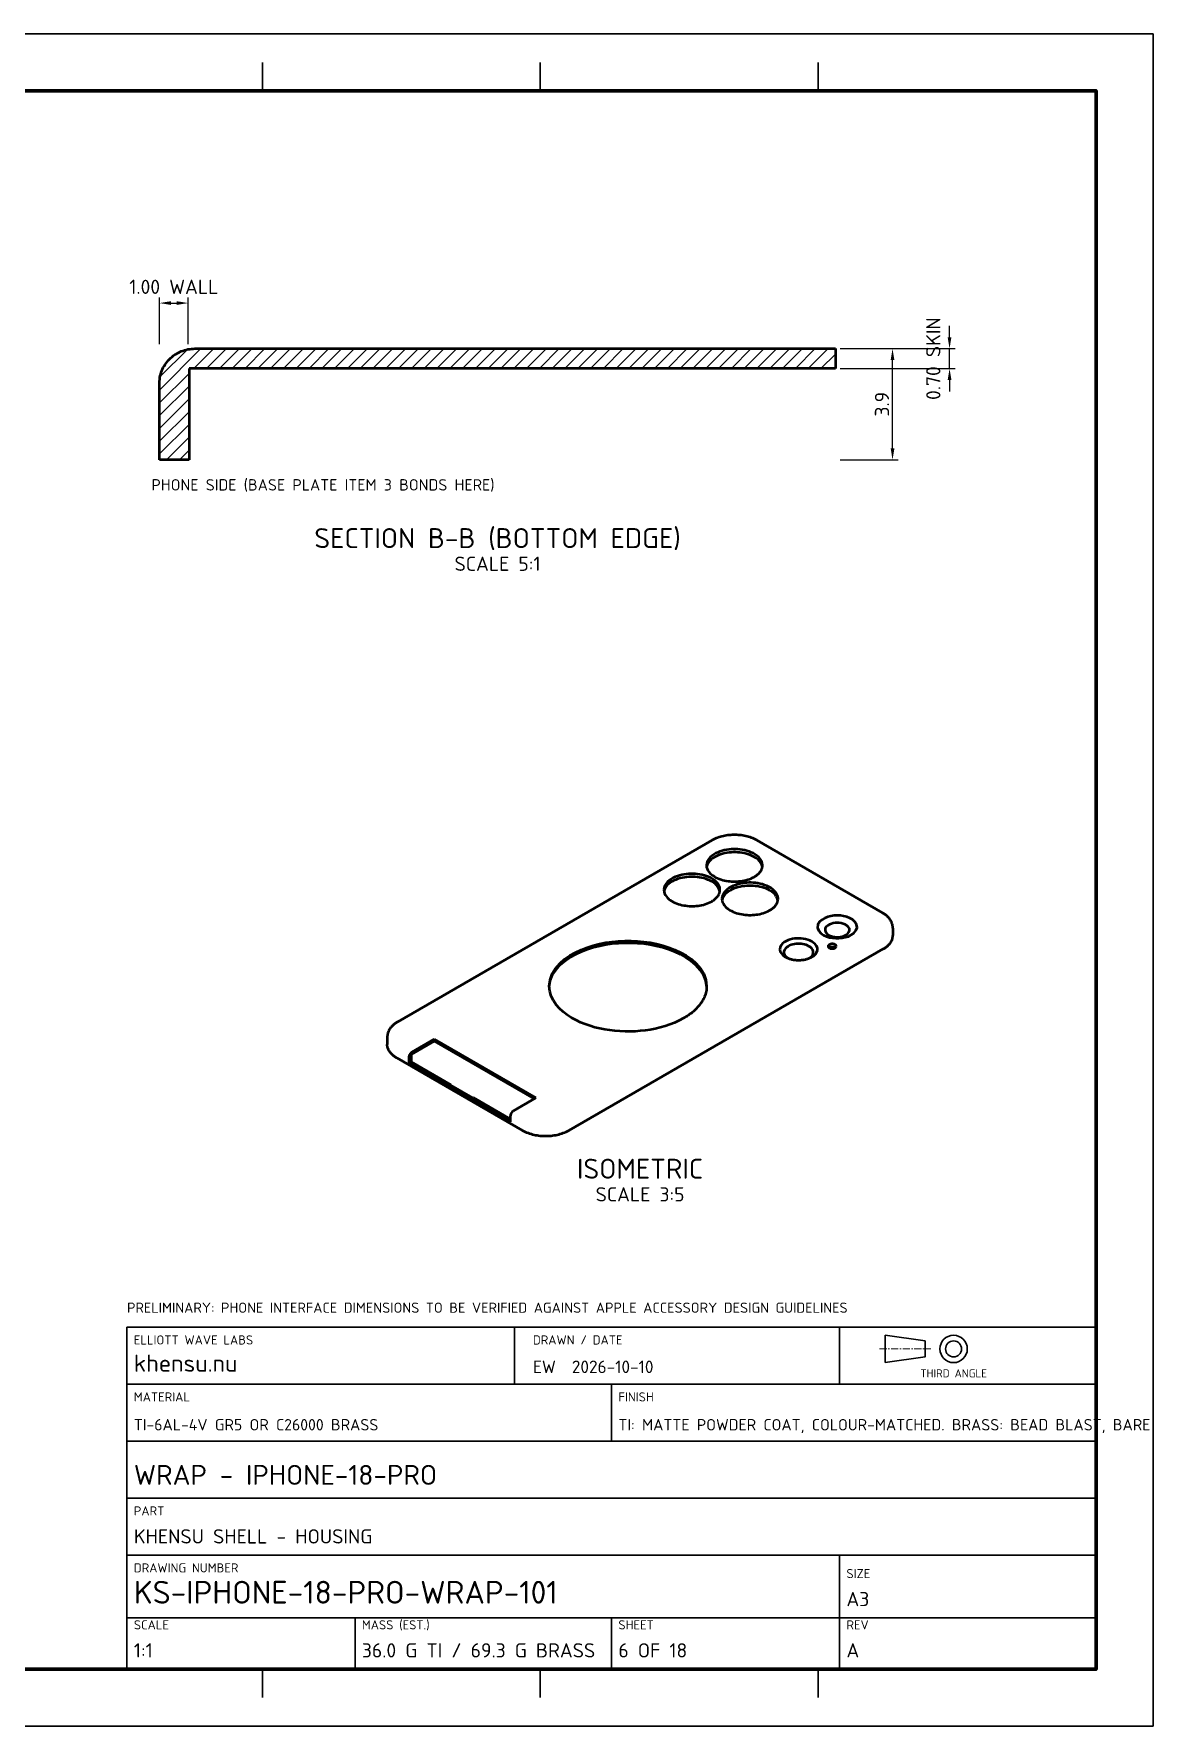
# Model space of a CAD drawing. Header units: millimetres. Extents: x 0 to 420, y 0 to 297.
# Drawn here: x 223.7 to 420, y 0 to 297 of the extents above; entities that cross this region are included whole.
import ezdxf
from ezdxf.enums import TextEntityAlignment as Align

# ---------------------------------------------------------------- set-up
doc = ezdxf.new("R2010")
doc.units = ezdxf.units.MM
doc.header["$LTSCALE"] = 0.4
doc.linetypes.add('CENTER', pattern=[5.08, 3.175, -0.635, 0.635, -0.635])
for name, color, linetype, lineweight in [('BORDER', 7, 'CONTINUOUS', 70), ('CENTER', 1, 'CENTER', 18), ('DIM', 4, 'CONTINUOUS', 18), ('HATCH', 8, 'CONTINUOUS', 13), ('OUTLINE', 7, 'CONTINUOUS', 50), ('SECTION', 7, 'CONTINUOUS', 50), ('TEXT', 7, 'CONTINUOUS', 25), ('TITLE', 7, 'CONTINUOUS', 35)]:
    doc.layers.add(name, color=color, linetype=linetype, lineweight=lineweight)
doc.styles.add('KHENSU', font='isocpeur.ttf')
doc.dimstyles.new('KHENSU', dxfattribs={"dimtxt": 2.5, "dimasz": 2, "dimexe": 1, "dimexo": 0.8, "dimgap": 0.6, "dimtad": 1, "dimdsep": 46, "dimtxsty": 'KHENSU', "dimcen": -1.5, "dimclrd": 4, "dimclre": 4, "dimclrt": 7, "dimazin": 3, "dimtfac": 1, "dimtmove": 2, "dimatfit": 3})

msp = doc.modelspace()

# ---------------------------------------------------------------- hatches: boundary and pattern name
at = {"layer": 'HATCH'}
h = msp.add_hatch(dxfattribs=at)
h.set_pattern_fill('ANSI31', color=8, scale=0.5)
h.paths.add_polyline_path([(364.286, 241.75), (364.286, 240.914), (364.286, 240.077), (364.286, 239.241), (364.286, 238.404), (363.603, 238.25), (362.767, 238.25), (361.93, 238.25), (361.094, 238.25), (360.257, 238.25), (359.421, 238.25), (358.584, 238.25), (357.748, 238.25), (356.911, 238.25), (356.075, 238.25), (355.238, 238.25), (354.402, 238.25), (353.566, 238.25), (352.729, 238.25), (351.893, 238.25), (351.056, 238.25), (350.22, 238.25), (349.383, 238.25), (348.547, 238.25), (347.71, 238.25), (346.874, 238.25), (346.037, 238.25), (345.201, 238.25), (344.364, 238.25), (343.528, 238.25), (342.691, 238.25), (341.855, 238.25), (341.018, 238.25), (340.182, 238.25), (339.346, 238.25), (338.509, 238.25), (337.673, 238.25), (336.836, 238.25), (336, 238.25), (335.163, 238.25), (334.327, 238.25), (333.49, 238.25), (332.654, 238.25), (331.817, 238.25), (330.981, 238.25), (330.144, 238.25), (329.308, 238.25), (328.471, 238.25), (327.635, 238.25), (326.799, 238.25), (325.962, 238.25), (325.126, 238.25), (324.289, 238.25), (323.453, 238.25), (322.616, 238.25), (321.78, 238.25), (320.943, 238.25), (320.107, 238.25), (319.27, 238.25), (318.434, 238.25), (317.597, 238.25), (316.761, 238.25), (315.924, 238.25), (315.088, 238.25), (314.251, 238.25), (313.415, 238.25), (312.579, 238.25), (311.742, 238.25), (310.906, 238.25), (310.069, 238.25), (309.233, 238.25), (308.396, 238.25), (307.56, 238.25), (306.723, 238.25), (305.887, 238.25), (305.05, 238.25), (304.214, 238.25), (303.377, 238.25), (302.541, 238.25), (301.704, 238.25), (300.868, 238.25), (300.031, 238.25), (299.195, 238.25), (298.359, 238.25), (297.522, 238.25), (296.686, 238.25), (295.849, 238.25), (295.013, 238.25), (294.176, 238.25), (293.34, 238.25), (292.503, 238.25), (291.667, 238.25), (290.83, 238.25), (289.994, 238.25), (289.157, 238.25), (288.321, 238.25), (287.484, 238.25), (286.648, 238.25), (285.812, 238.25), (284.975, 238.25), (284.139, 238.25), (283.302, 238.25), (282.466, 238.25), (281.629, 238.25), (280.793, 238.25), (279.956, 238.25), (279.12, 238.25), (278.283, 238.25), (277.447, 238.25), (276.61, 238.25), (275.774, 238.25), (274.937, 238.25), (274.101, 238.25), (273.264, 238.25), (272.428, 238.25), (271.592, 238.25), (270.755, 238.25), (269.919, 238.25), (269.082, 238.25), (268.246, 238.25), (267.409, 238.25), (266.573, 238.25), (265.736, 238.25), (264.9, 238.25), (264.063, 238.25), (263.227, 238.25), (262.39, 238.25), (261.554, 238.25), (260.717, 238.25), (259.881, 238.25), (259.045, 238.25), (258.208, 238.25), (257.372, 238.25), (256.535, 238.25), (255.699, 238.25), (254.862, 238.25), (254.026, 238.25), (253.189, 238.25), (252.353, 238.25), (251.516, 238.25), (250.887, 238.043), (250.887, 237.207), (250.887, 236.37), (250.887, 235.534), (250.887, 234.697), (250.887, 233.861), (250.887, 233.024), (250.887, 232.188), (250.887, 231.351), (250.887, 230.515), (250.887, 229.678), (250.887, 228.842), (250.887, 228.005), (250.887, 227.169), (250.887, 226.333), (250.887, 225.496), (250.887, 224.66), (250.887, 223.823), (250.887, 222.987), (250.787, 222.25), (249.95, 222.25), (249.114, 222.25), (248.277, 222.25), (247.441, 222.25), (246.605, 222.25), (245.768, 222.25), (245.714, 223.033), (245.714, 223.869), (245.714, 224.706), (245.714, 225.542), (245.714, 226.379), (245.714, 227.215), (245.714, 228.052), (245.714, 228.888), (245.714, 229.725), (245.714, 230.561), (245.714, 231.398), (245.714, 232.234), (245.714, 233.071), (245.714, 233.907), (245.714, 234.743), (245.714, 235.58), (245.753, 236.415), (245.907, 237.236), (246.177, 238.027), (246.557, 238.772), (247.036, 239.456), (247.607, 240.067), (248.255, 240.595), (248.969, 241.03), (249.734, 241.366), (250.537, 241.599), (251.363, 241.725), (252.199, 241.75), (253.035, 241.75), (253.872, 241.75), (254.708, 241.75), (255.545, 241.75), (256.381, 241.75), (257.217, 241.75), (258.054, 241.75), (258.89, 241.75), (259.727, 241.75), (260.563, 241.75), (261.4, 241.75), (262.236, 241.75), (263.073, 241.75), (263.909, 241.75), (264.746, 241.75), (265.582, 241.75), (266.419, 241.75), (267.255, 241.75), (268.092, 241.75), (268.928, 241.75), (269.764, 241.75), (270.601, 241.75), (271.437, 241.75), (272.274, 241.75), (273.11, 241.75), (273.947, 241.75), (274.783, 241.75), (275.62, 241.75), (276.456, 241.75), (277.293, 241.75), (278.129, 241.75), (278.966, 241.75), (279.802, 241.75), (280.639, 241.75), (281.475, 241.75), (282.312, 241.75), (283.148, 241.75), (283.984, 241.75), (284.821, 241.75), (285.657, 241.75), (286.494, 241.75), (287.33, 241.75), (288.167, 241.75), (289.003, 241.75), (289.84, 241.75), (290.676, 241.75), (291.513, 241.75), (292.349, 241.75), (293.186, 241.75), (294.022, 241.75), (294.859, 241.75), (295.695, 241.75), (296.531, 241.75), (297.368, 241.75), (298.204, 241.75), (299.041, 241.75), (299.877, 241.75), (300.714, 241.75), (301.55, 241.75), (302.387, 241.75), (303.223, 241.75), (304.06, 241.75), (304.896, 241.75), (305.733, 241.75), (306.569, 241.75), (307.406, 241.75), (308.242, 241.75), (309.079, 241.75), (309.915, 241.75), (310.751, 241.75), (311.588, 241.75), (312.424, 241.75), (313.261, 241.75), (314.097, 241.75), (314.934, 241.75), (315.77, 241.75), (316.607, 241.75), (317.443, 241.75), (318.28, 241.75), (319.116, 241.75), (319.953, 241.75), (320.789, 241.75), (321.626, 241.75), (322.462, 241.75), (323.299, 241.75), (324.135, 241.75), (324.971, 241.75), (325.808, 241.75), (326.644, 241.75), (327.481, 241.75), (328.317, 241.75), (329.154, 241.75), (329.99, 241.75), (330.827, 241.75), (331.663, 241.75), (332.5, 241.75), (333.336, 241.75), (334.173, 241.75), (335.009, 241.75), (335.846, 241.75), (336.682, 241.75), (337.518, 241.75), (338.355, 241.75), (339.191, 241.75), (340.028, 241.75), (340.864, 241.75), (341.701, 241.75), (342.537, 241.75), (343.374, 241.75), (344.21, 241.75), (345.047, 241.75), (345.883, 241.75), (346.72, 241.75), (347.556, 241.75), (348.393, 241.75), (349.229, 241.75), (350.066, 241.75), (350.902, 241.75), (351.738, 241.75), (352.575, 241.75), (353.411, 241.75), (354.248, 241.75), (355.084, 241.75), (355.921, 241.75), (356.757, 241.75), (357.594, 241.75), (358.43, 241.75), (359.267, 241.75), (360.103, 241.75), (360.94, 241.75), (361.776, 241.75), (362.613, 241.75), (363.449, 241.75), (364.286, 241.75)])

# ---------------------------------------------------------------- linework, layer by layer
at = {"layer": 'BORDER'}
msp.add_lwpolyline([(20, 10), (410, 10), (410, 287), (20, 287)], close=True, dxfattribs=at)
at = {"layer": 'CENTER'}
msp.add_line((372, 66.2), (381, 66.2), dxfattribs=at)
at = {"layer": 'OUTLINE'}
for p, q in [((342.644, 155.468), (287.489, 123.625)), ((372.511, 142.756), (350.491, 155.468)), ((374.347, 140.074), (374.347, 138.752)), ((317.505, 104.557), (372.66, 136.4)), ((285.653, 120.944), (285.653, 119.621)), ((289.865, 117.87), (293.895, 120.197)), ((289.949, 118.262), (293.895, 120.54)), ((293.895, 120.197), (293.895, 120.54)), ((293.895, 120.54), (311.714, 110.252)), ((293.895, 120.197), (311.417, 110.08)), ((287.34, 117.27), (309.36, 104.557)), ((289.44, 117.38), (289.44, 116.351)), ((289.865, 116.596), (289.44, 116.351)), ((289.44, 116.351), (296.398, 112.334)), ((289.865, 117.87), (289.865, 116.596)), ((289.865, 116.596), (296.823, 112.579)), ((296.823, 112.579), (296.398, 112.334)), ((296.398, 112.261), (296.823, 112.505)), ((296.398, 112.261), (296.398, 112.334)), ((300.302, 110.007), (296.398, 112.261)), ((296.823, 112.505), (296.823, 112.579)), ((300.662, 110.289), (296.823, 112.505)), ((300.302, 110.08), (300.726, 110.325)), ((300.302, 110.08), (307.259, 106.063)), ((300.302, 110.08), (300.302, 110.007)), ((300.726, 110.325), (307.259, 106.553)), ((311.714, 110.252), (307.769, 107.974)), ((307.259, 106.063), (307.259, 107.092))]:
    msp.add_line(p, q, dxfattribs=at)
for points in [[(350.491, 155.468), (350.26, 155.595), (350.024, 155.71), (349.783, 155.816), (349.538, 155.912), (349.289, 155.999), (349.037, 156.077), (348.783, 156.146), (348.527, 156.207), (348.269, 156.26), (348.01, 156.305), (347.749, 156.342), (347.488, 156.372), (347.225, 156.394), (346.962, 156.409), (346.699, 156.416), (346.436, 156.416), (346.173, 156.409), (345.91, 156.394), (345.647, 156.372), (345.386, 156.342), (345.125, 156.305), (344.866, 156.26), (344.608, 156.207), (344.352, 156.146), (344.098, 156.077), (343.846, 155.999), (343.598, 155.912), (343.352, 155.816), (343.111, 155.71), (342.875, 155.595), (342.644, 155.468)], [(351.488, 151.073), (351.439, 151.469), (351.302, 151.844), (351.094, 152.186), (350.833, 152.488), (350.533, 152.754), (350.206, 152.984), (349.859, 153.184), (349.497, 153.355), (349.124, 153.5), (348.743, 153.621), (348.355, 153.719), (347.962, 153.797), (347.566, 153.854), (347.167, 153.892), (346.768, 153.911), (346.367, 153.911), (345.968, 153.892), (345.569, 153.854), (345.173, 153.797), (344.78, 153.719), (344.392, 153.621), (344.011, 153.5), (343.638, 153.355), (343.276, 153.184), (342.929, 152.984), (342.602, 152.754), (342.302, 152.488), (342.041, 152.186), (341.833, 151.844), (341.696, 151.469), (341.648, 151.073)], [(351.465, 150.803), (351.362, 151.171), (351.187, 151.511), (350.957, 151.817), (350.687, 152.087), (350.386, 152.325), (350.065, 152.532), (349.727, 152.711), (349.376, 152.866), (349.017, 152.997), (348.65, 153.107), (348.278, 153.197), (347.902, 153.268), (347.523, 153.32), (347.141, 153.355), (346.759, 153.372), (346.376, 153.372), (345.994, 153.355), (345.612, 153.32), (345.233, 153.268), (344.857, 153.197), (344.485, 153.107), (344.118, 152.997), (343.759, 152.866), (343.408, 152.711), (343.07, 152.532), (342.749, 152.325), (342.448, 152.087), (342.178, 151.817), (341.948, 151.511), (341.773, 151.171), (341.67, 150.803)], [(344.02, 146.762), (343.972, 147.158), (343.835, 147.533), (343.627, 147.875), (343.366, 148.177), (343.066, 148.443), (342.739, 148.673), (342.392, 148.873), (342.03, 149.044), (341.657, 149.188), (341.276, 149.309), (340.888, 149.408), (340.495, 149.486), (340.099, 149.543), (339.7, 149.581), (339.301, 149.6), (338.9, 149.6), (338.5, 149.581), (338.102, 149.543), (337.706, 149.486), (337.313, 149.408), (336.925, 149.309), (336.544, 149.188), (336.171, 149.044), (335.809, 148.873), (335.462, 148.673), (335.135, 148.443), (334.835, 148.177), (334.574, 147.875), (334.366, 147.533), (334.229, 147.158), (334.18, 146.762)], [(343.998, 146.492), (343.895, 146.86), (343.72, 147.2), (343.49, 147.506), (343.22, 147.776), (342.919, 148.014), (342.598, 148.221), (342.26, 148.4), (341.909, 148.555), (341.55, 148.686), (341.183, 148.796), (340.811, 148.886), (340.435, 148.957), (340.056, 149.009), (339.674, 149.044), (339.292, 149.061), (338.909, 149.061), (338.527, 149.044), (338.145, 149.009), (337.766, 148.957), (337.39, 148.886), (337.018, 148.796), (336.651, 148.686), (336.292, 148.555), (335.941, 148.4), (335.603, 148.221), (335.281, 148.014), (334.981, 147.776), (334.711, 147.506), (334.481, 147.2), (334.306, 146.86), (334.203, 146.492)], [(341.648, 151.073), (341.678, 150.758), (341.766, 150.454), (341.903, 150.169), (342.081, 149.907), (342.29, 149.669), (342.523, 149.455), (342.775, 149.263), (343.042, 149.092), (343.319, 148.939), (343.606, 148.804), (343.9, 148.686), (344.199, 148.583), (344.503, 148.494), (344.811, 148.419), (345.122, 148.357), (345.435, 148.308), (345.75, 148.272), (346.065, 148.247), (346.382, 148.234), (346.699, 148.233), (347.015, 148.244), (347.331, 148.267), (347.646, 148.301), (347.96, 148.348), (348.271, 148.408), (348.579, 148.48), (348.884, 148.567), (349.184, 148.667), (349.479, 148.783), (349.767, 148.915), (350.046, 149.064)], [(350.046, 149.064), (350.118, 149.107), (350.19, 149.15), (350.26, 149.195), (350.329, 149.242), (350.398, 149.29), (350.465, 149.339), (350.531, 149.39), (350.596, 149.442), (350.66, 149.496), (350.723, 149.552), (350.784, 149.609), (350.843, 149.667), (350.901, 149.727), (350.957, 149.789), (351.011, 149.853), (351.063, 149.918), (351.113, 149.985), (351.16, 150.054), (351.205, 150.124), (351.248, 150.196), (351.287, 150.27), (351.323, 150.345), (351.357, 150.422), (351.386, 150.5), (351.413, 150.579), (351.435, 150.66), (351.454, 150.741), (351.468, 150.823), (351.479, 150.906), (351.485, 150.989), (351.488, 151.073)], [(334.18, 146.762), (334.211, 146.447), (334.299, 146.143), (334.436, 145.858), (334.614, 145.596), (334.823, 145.358), (335.056, 145.144), (335.308, 144.952), (335.575, 144.78), (335.852, 144.628), (336.139, 144.493), (336.433, 144.375), (336.732, 144.272), (337.036, 144.183), (337.344, 144.108), (337.655, 144.046), (337.968, 143.997), (338.283, 143.961), (338.598, 143.936), (338.915, 143.923), (339.232, 143.922), (339.548, 143.933), (339.864, 143.955), (340.179, 143.99), (340.492, 144.037), (340.804, 144.097), (341.112, 144.169), (341.417, 144.256), (341.717, 144.356), (342.012, 144.472), (342.3, 144.604), (342.579, 144.753)], [(342.579, 144.753), (342.651, 144.795), (342.723, 144.839), (342.793, 144.884), (342.862, 144.931), (342.931, 144.979), (342.998, 145.028), (343.064, 145.079), (343.129, 145.131), (343.193, 145.185), (343.256, 145.24), (343.317, 145.297), (343.376, 145.356), (343.434, 145.416), (343.49, 145.478), (343.544, 145.542), (343.596, 145.607), (343.646, 145.674), (343.693, 145.743), (343.738, 145.813), (343.781, 145.885), (343.82, 145.959), (343.856, 146.034), (343.89, 146.111), (343.919, 146.189), (343.946, 146.268), (343.968, 146.348), (343.987, 146.43), (344.001, 146.512), (344.012, 146.595), (344.018, 146.678), (344.02, 146.762)], [(354.203, 145.194), (354.155, 145.59), (354.018, 145.966), (353.809, 146.307), (353.548, 146.61), (353.249, 146.875), (352.922, 147.106), (352.575, 147.305), (352.213, 147.476), (351.84, 147.621), (351.458, 147.742), (351.07, 147.84), (350.677, 147.918), (350.281, 147.975), (349.883, 148.013), (349.483, 148.032), (349.083, 148.032), (348.683, 148.013), (348.284, 147.975), (347.888, 147.918), (347.495, 147.84), (347.108, 147.742), (346.726, 147.621), (346.353, 147.476), (345.991, 147.305), (345.644, 147.106), (345.317, 146.875), (345.018, 146.61), (344.756, 146.307), (344.548, 145.966), (344.411, 145.59), (344.363, 145.194)], [(354.181, 144.924), (354.077, 145.292), (353.902, 145.632), (353.672, 145.938), (353.402, 146.208), (353.102, 146.446), (352.78, 146.653), (352.442, 146.833), (352.092, 146.987), (351.732, 147.119), (351.365, 147.229), (350.993, 147.318), (350.617, 147.389), (350.238, 147.442), (349.857, 147.476), (349.474, 147.493), (349.091, 147.493), (348.709, 147.476), (348.328, 147.442), (347.948, 147.389), (347.572, 147.318), (347.2, 147.229), (346.833, 147.119), (346.474, 146.987), (346.124, 146.833), (345.786, 146.653), (345.464, 146.446), (345.164, 146.208), (344.893, 145.938), (344.663, 145.632), (344.488, 145.292), (344.385, 144.924)], [(344.363, 145.194), (344.393, 144.879), (344.481, 144.575), (344.619, 144.29), (344.796, 144.028), (345.005, 143.79), (345.239, 143.576), (345.491, 143.384), (345.757, 143.213), (346.035, 143.06), (346.321, 142.926), (346.615, 142.807), (346.915, 142.704), (347.219, 142.615), (347.527, 142.54), (347.837, 142.479), (348.15, 142.43), (348.465, 142.393), (348.781, 142.368), (349.097, 142.355), (349.414, 142.354), (349.731, 142.365), (350.047, 142.388), (350.362, 142.422), (350.675, 142.469), (350.986, 142.529), (351.294, 142.602), (351.599, 142.688), (351.9, 142.788), (352.194, 142.904), (352.482, 143.036), (352.762, 143.185)], [(352.762, 143.185), (352.834, 143.228), (352.905, 143.271), (352.975, 143.317), (353.045, 143.363), (353.113, 143.411), (353.18, 143.46), (353.247, 143.511), (353.312, 143.563), (353.375, 143.617), (353.438, 143.673), (353.499, 143.73), (353.558, 143.788), (353.616, 143.849), (353.672, 143.911), (353.726, 143.974), (353.778, 144.04), (353.828, 144.107), (353.876, 144.175), (353.921, 144.246), (353.963, 144.318), (354.002, 144.391), (354.039, 144.466), (354.072, 144.543), (354.102, 144.621), (354.128, 144.7), (354.15, 144.781), (354.169, 144.862), (354.184, 144.944), (354.194, 145.027), (354.201, 145.11), (354.203, 145.194)], [(374.347, 140.074), (374.344, 140.184), (374.337, 140.294), (374.324, 140.403), (374.307, 140.512), (374.285, 140.619), (374.258, 140.726), (374.226, 140.831), (374.19, 140.935), (374.15, 141.037), (374.105, 141.137), (374.057, 141.236), (374.004, 141.332), (373.949, 141.427), (373.889, 141.52), (373.827, 141.61), (373.761, 141.698), (373.693, 141.784), (373.621, 141.867), (373.547, 141.949), (373.471, 142.028), (373.393, 142.105), (373.312, 142.179), (373.229, 142.252), (373.145, 142.322), (373.059, 142.39), (372.971, 142.456), (372.882, 142.52), (372.791, 142.582), (372.699, 142.642), (372.605, 142.7), (372.511, 142.756)], [(367.05, 138.855), (367.509, 139.182), (367.872, 139.611), (368.058, 140.139), (367.987, 140.694), (367.694, 141.172), (367.272, 141.545), (366.783, 141.825), (366.257, 142.028), (365.71, 142.166), (365.152, 142.246), (364.588, 142.272), (364.025, 142.245), (363.467, 142.163), (362.921, 142.022), (362.396, 141.816), (361.908, 141.533), (361.49, 141.157), (361.203, 140.674), (361.142, 140.119), (361.336, 139.594), (361.704, 139.169), (362.165, 138.845), (362.675, 138.605), (363.213, 138.436), (363.768, 138.327), (364.331, 138.275), (364.894, 138.276), (365.453, 138.33), (366.002, 138.44), (366.538, 138.611), (367.05, 138.855)], [(366.125, 138.85), (366.411, 139.054), (366.637, 139.321), (366.753, 139.65), (366.709, 139.995), (366.526, 140.293), (366.263, 140.525), (365.959, 140.7), (365.631, 140.826), (365.291, 140.912), (364.943, 140.962), (364.592, 140.978), (364.242, 140.961), (363.894, 140.91), (363.554, 140.822), (363.227, 140.694), (362.924, 140.518), (362.663, 140.283), (362.484, 139.983), (362.446, 139.637), (362.567, 139.31), (362.796, 139.046), (363.083, 138.844), (363.401, 138.695), (363.736, 138.589), (364.081, 138.521), (364.432, 138.489), (364.783, 138.49), (365.131, 138.523), (365.473, 138.592), (365.806, 138.698), (366.125, 138.85)], [(314.079, 129.872), (314.214, 130.984), (314.598, 132.037), (315.182, 132.994), (315.915, 133.844), (316.755, 134.588), (317.672, 135.235), (318.646, 135.794), (319.661, 136.273), (320.707, 136.679), (321.777, 137.019), (322.865, 137.295), (323.967, 137.513), (325.078, 137.674), (326.196, 137.78), (327.317, 137.833), (328.44, 137.833), (329.562, 137.78), (330.679, 137.674), (331.79, 137.513), (332.892, 137.295), (333.98, 137.019), (335.05, 136.679), (336.097, 136.273), (337.112, 135.794), (338.085, 135.235), (339.002, 134.588), (339.842, 133.844), (340.575, 132.994), (341.16, 132.037), (341.544, 130.984), (341.679, 129.872)], [(314.082, 129.701), (314.254, 130.797), (314.665, 131.828), (315.265, 132.762), (316.006, 133.59), (316.847, 134.316), (317.761, 134.948), (318.729, 135.494), (319.737, 135.963), (320.775, 136.36), (321.836, 136.692), (322.914, 136.963), (324.005, 137.177), (325.106, 137.334), (326.212, 137.439), (327.323, 137.49), (328.435, 137.49), (329.545, 137.439), (330.652, 137.334), (331.752, 137.177), (332.843, 136.963), (333.921, 136.692), (334.982, 136.36), (336.02, 135.963), (337.028, 135.494), (337.996, 134.948), (338.911, 134.316), (339.752, 133.59), (340.492, 132.762), (341.092, 131.828), (341.503, 130.797), (341.675, 129.701)], [(360.147, 135.002), (360.47, 135.219), (360.754, 135.485), (360.976, 135.804), (361.1, 136.171), (361.095, 136.558), (360.963, 136.923), (360.736, 137.238), (360.449, 137.5), (360.123, 137.714), (359.774, 137.885), (359.409, 138.021), (359.034, 138.123), (358.651, 138.196), (358.265, 138.241), (357.876, 138.259), (357.487, 138.25), (357.099, 138.214), (356.715, 138.151), (356.337, 138.059), (355.968, 137.935), (355.613, 137.776), (355.278, 137.577), (354.976, 137.332), (354.726, 137.035), (354.557, 136.685), (354.508, 136.301), (354.591, 135.922), (354.784, 135.586), (355.05, 135.302), (355.362, 135.07), (355.703, 134.882)], [(359.665, 134.772), (359.909, 134.94), (360.123, 135.145), (360.289, 135.389), (360.384, 135.668), (360.383, 135.963), (360.287, 136.242), (360.119, 136.485), (359.904, 136.688), (359.66, 136.855), (359.397, 136.991), (359.121, 137.099), (358.837, 137.182), (358.547, 137.243), (358.254, 137.283), (357.958, 137.303), (357.662, 137.303), (357.367, 137.283), (357.074, 137.243), (356.784, 137.182), (356.5, 137.099), (356.224, 136.991), (355.961, 136.855), (355.717, 136.688), (355.502, 136.485), (355.334, 136.242), (355.238, 135.963), (355.237, 135.668), (355.332, 135.389), (355.498, 135.145), (355.712, 134.94), (355.956, 134.772)], [(364.428, 136.866), (364.421, 136.924), (364.401, 136.979), (364.37, 137.029), (364.332, 137.073), (364.288, 137.112), (364.24, 137.145), (364.19, 137.175), (364.137, 137.2), (364.082, 137.221), (364.026, 137.238), (363.969, 137.253), (363.912, 137.264), (363.854, 137.273), (363.796, 137.278), (363.737, 137.281), (363.678, 137.281), (363.62, 137.278), (363.562, 137.273), (363.504, 137.264), (363.446, 137.253), (363.389, 137.238), (363.334, 137.221), (363.279, 137.2), (363.226, 137.175), (363.175, 137.145), (363.127, 137.112), (363.084, 137.073), (363.045, 137.029), (363.015, 136.979), (362.995, 136.924), (362.988, 136.866)], [(362.988, 136.866), (362.992, 136.82), (363.005, 136.775), (363.025, 136.733), (363.051, 136.695), (363.082, 136.66), (363.116, 136.629), (363.153, 136.601), (363.192, 136.576), (363.232, 136.553), (363.274, 136.534), (363.317, 136.516), (363.361, 136.501), (363.406, 136.488), (363.451, 136.477), (363.496, 136.468), (363.542, 136.461), (363.588, 136.456), (363.634, 136.452), (363.681, 136.45), (363.727, 136.45), (363.773, 136.452), (363.82, 136.455), (363.866, 136.46), (363.911, 136.467), (363.957, 136.476), (364.002, 136.486), (364.047, 136.499), (364.091, 136.514), (364.134, 136.531), (364.176, 136.55), (364.217, 136.572)], [(364.256, 136.596), (364.225, 136.616), (364.192, 136.634), (364.159, 136.651), (364.125, 136.666), (364.09, 136.679), (364.055, 136.691), (364.02, 136.701), (363.984, 136.711), (363.947, 136.719), (363.911, 136.726), (363.874, 136.731), (363.837, 136.736), (363.8, 136.739), (363.763, 136.741), (363.726, 136.742), (363.689, 136.742), (363.652, 136.741), (363.615, 136.739), (363.578, 136.736), (363.541, 136.731), (363.505, 136.726), (363.468, 136.719), (363.432, 136.711), (363.396, 136.701), (363.36, 136.691), (363.325, 136.679), (363.291, 136.666), (363.257, 136.651), (363.223, 136.634), (363.191, 136.616), (363.16, 136.596)], [(364.217, 136.572), (364.227, 136.578), (364.238, 136.584), (364.248, 136.591), (364.258, 136.598), (364.268, 136.605), (364.278, 136.612), (364.288, 136.619), (364.297, 136.627), (364.307, 136.635), (364.316, 136.643), (364.325, 136.651), (364.333, 136.66), (364.342, 136.669), (364.35, 136.678), (364.358, 136.687), (364.366, 136.697), (364.373, 136.707), (364.38, 136.717), (364.386, 136.727), (364.393, 136.737), (364.398, 136.748), (364.404, 136.759), (364.409, 136.77), (364.413, 136.782), (364.417, 136.793), (364.42, 136.805), (364.423, 136.817), (364.425, 136.829), (364.427, 136.841), (364.427, 136.853), (364.428, 136.866)], [(372.66, 136.4), (372.744, 136.45), (372.827, 136.501), (372.91, 136.554), (372.991, 136.608), (373.071, 136.664), (373.15, 136.722), (373.227, 136.782), (373.303, 136.843), (373.378, 136.906), (373.451, 136.971), (373.523, 137.038), (373.592, 137.106), (373.66, 137.177), (373.726, 137.249), (373.789, 137.324), (373.85, 137.4), (373.908, 137.479), (373.964, 137.559), (374.016, 137.642), (374.066, 137.726), (374.112, 137.812), (374.155, 137.9), (374.194, 137.99), (374.228, 138.081), (374.259, 138.174), (374.286, 138.268), (374.307, 138.363), (374.325, 138.46), (374.337, 138.557), (374.344, 138.654), (374.347, 138.752)], [(355.703, 134.882), (355.83, 134.824), (355.96, 134.771), (356.091, 134.722), (356.224, 134.678), (356.358, 134.638), (356.493, 134.602), (356.629, 134.57), (356.767, 134.541), (356.904, 134.517), (357.043, 134.496), (357.182, 134.478), (357.321, 134.465), (357.461, 134.454), (357.601, 134.447), (357.741, 134.444), (357.881, 134.444), (358.02, 134.447), (358.16, 134.454), (358.3, 134.465), (358.439, 134.478), (358.578, 134.496), (358.717, 134.517), (358.854, 134.541), (358.992, 134.57), (359.128, 134.602), (359.263, 134.638), (359.397, 134.678), (359.53, 134.722), (359.661, 134.771), (359.791, 134.824), (359.918, 134.882)], [(359.918, 134.882), (359.926, 134.886), (359.933, 134.889), (359.941, 134.893), (359.948, 134.897), (359.956, 134.9), (359.963, 134.904), (359.971, 134.908), (359.978, 134.911), (359.986, 134.915), (359.993, 134.919), (360, 134.923), (360.008, 134.927), (360.015, 134.93), (360.023, 134.934), (360.03, 134.938), (360.037, 134.942), (360.045, 134.946), (360.052, 134.95), (360.06, 134.954), (360.067, 134.958), (360.074, 134.962), (360.081, 134.966), (360.089, 134.97), (360.096, 134.974), (360.103, 134.978), (360.111, 134.982), (360.118, 134.986), (360.125, 134.99), (360.132, 134.994), (360.14, 134.998), (360.147, 135.002)], [(337.637, 124.239), (336.853, 123.82), (336.045, 123.45), (335.218, 123.125), (334.376, 122.843), (333.521, 122.601), (332.656, 122.398), (331.783, 122.23), (330.904, 122.099), (330.021, 122.002), (329.135, 121.938), (328.247, 121.908), (327.358, 121.911), (326.47, 121.947), (325.584, 122.016), (324.702, 122.119), (323.824, 122.257), (322.953, 122.43), (322.089, 122.64), (321.236, 122.889), (320.396, 123.178), (319.572, 123.51), (318.768, 123.888), (317.989, 124.316), (317.242, 124.796), (316.535, 125.335), (315.881, 125.935), (315.294, 126.602), (314.796, 127.337), (314.41, 128.137), (314.164, 128.989), (314.079, 129.872)], [(341.679, 129.872), (341.673, 129.638), (341.655, 129.405), (341.625, 129.172), (341.584, 128.942), (341.532, 128.713), (341.469, 128.488), (341.395, 128.266), (341.312, 128.047), (341.218, 127.832), (341.116, 127.621), (341.006, 127.415), (340.887, 127.213), (340.761, 127.015), (340.628, 126.823), (340.488, 126.635), (340.342, 126.451), (340.19, 126.273), (340.033, 126.099), (339.871, 125.93), (339.704, 125.766), (339.533, 125.606), (339.358, 125.45), (339.179, 125.299), (338.996, 125.152), (338.811, 125.01), (338.622, 124.871), (338.43, 124.737), (338.235, 124.607), (338.038, 124.48), (337.839, 124.357), (337.637, 124.239)], [(287.489, 123.625), (287.395, 123.569), (287.301, 123.511), (287.209, 123.451), (287.118, 123.39), (287.029, 123.326), (286.941, 123.26), (286.855, 123.192), (286.771, 123.121), (286.688, 123.049), (286.607, 122.974), (286.529, 122.897), (286.453, 122.818), (286.379, 122.737), (286.307, 122.653), (286.239, 122.567), (286.173, 122.479), (286.111, 122.389), (286.051, 122.297), (285.996, 122.202), (285.943, 122.105), (285.895, 122.007), (285.85, 121.906), (285.81, 121.804), (285.774, 121.7), (285.742, 121.595), (285.715, 121.489), (285.693, 121.381), (285.676, 121.273), (285.663, 121.163), (285.656, 121.054), (285.653, 120.944)], [(287.34, 117.27), (287.256, 117.319), (287.173, 117.371), (287.09, 117.423), (287.009, 117.478), (286.929, 117.534), (286.85, 117.592), (286.773, 117.651), (286.697, 117.712), (286.622, 117.775), (286.549, 117.84), (286.477, 117.907), (286.408, 117.976), (286.34, 118.046), (286.274, 118.119), (286.211, 118.193), (286.15, 118.27), (286.092, 118.348), (286.036, 118.429), (285.984, 118.511), (285.934, 118.595), (285.888, 118.682), (285.845, 118.77), (285.806, 118.859), (285.772, 118.951), (285.741, 119.043), (285.714, 119.138), (285.693, 119.233), (285.675, 119.329), (285.663, 119.426), (285.656, 119.523), (285.653, 119.621)], [(289.949, 118.262), (289.92, 118.244), (289.892, 118.225), (289.865, 118.205), (289.838, 118.183), (289.812, 118.161), (289.787, 118.137), (289.763, 118.113), (289.74, 118.088), (289.717, 118.063), (289.695, 118.037), (289.674, 118.01), (289.654, 117.982), (289.635, 117.954), (289.616, 117.926), (289.598, 117.896), (289.581, 117.867), (289.565, 117.837), (289.549, 117.806), (289.535, 117.776), (289.521, 117.744), (289.508, 117.713), (289.496, 117.681), (289.486, 117.648), (289.476, 117.616), (289.467, 117.583), (289.459, 117.549), (289.453, 117.516), (289.447, 117.482), (289.444, 117.448), (289.441, 117.414), (289.44, 117.38)], [(307.769, 107.974), (307.739, 107.956), (307.711, 107.937), (307.684, 107.917), (307.657, 107.895), (307.631, 107.873), (307.606, 107.85), (307.582, 107.825), (307.559, 107.801), (307.536, 107.775), (307.514, 107.749), (307.493, 107.722), (307.473, 107.694), (307.454, 107.666), (307.435, 107.638), (307.417, 107.609), (307.4, 107.579), (307.384, 107.549), (307.368, 107.519), (307.354, 107.488), (307.34, 107.456), (307.327, 107.425), (307.316, 107.393), (307.305, 107.36), (307.295, 107.328), (307.286, 107.295), (307.278, 107.261), (307.272, 107.228), (307.267, 107.194), (307.263, 107.16), (307.26, 107.126), (307.259, 107.092)], [(309.36, 104.557), (309.599, 104.426), (309.845, 104.307), (310.095, 104.198), (310.35, 104.099), (310.608, 104.01), (310.869, 103.93), (311.133, 103.859), (311.399, 103.797), (311.667, 103.743), (311.936, 103.697), (312.207, 103.659), (312.478, 103.629), (312.75, 103.606), (313.023, 103.591), (313.296, 103.584), (313.569, 103.584), (313.842, 103.591), (314.115, 103.606), (314.387, 103.629), (314.658, 103.659), (314.929, 103.697), (315.198, 103.743), (315.466, 103.797), (315.732, 103.859), (315.996, 103.93), (316.257, 104.01), (316.515, 104.099), (316.77, 104.198), (317.02, 104.307), (317.266, 104.426), (317.505, 104.557)]]:
    msp.add_lwpolyline(points, dxfattribs=at)
at = {"layer": 'SECTION'}
for p, q in [((251.926, 241.75), (364.286, 241.75)), ((364.286, 241.75), (364.286, 238.25)), ((364.286, 238.25), (250.887, 238.25)), ((250.887, 238.25), (250.887, 222.25)), ((245.714, 222.25), (245.714, 235.75)), ((250.887, 222.25), (245.714, 222.25))]:
    msp.add_line(p, q, dxfattribs=at)
msp.add_lwpolyline([(245.714, 235.75), (245.723, 236.059), (245.747, 236.368), (245.788, 236.675), (245.846, 236.979), (245.919, 237.28), (246.008, 237.576), (246.112, 237.867), (246.232, 238.153), (246.367, 238.431), (246.516, 238.703), (246.678, 238.966), (246.855, 239.22), (247.044, 239.465), (247.245, 239.7), (247.459, 239.924), (247.683, 240.138), (247.918, 240.339), (248.163, 240.528), (248.417, 240.705), (248.679, 240.869), (248.949, 241.02), (249.227, 241.157), (249.511, 241.281), (249.8, 241.39), (250.095, 241.485), (250.393, 241.566), (250.696, 241.632), (251.001, 241.684), (251.308, 241.72), (251.617, 241.743), (251.926, 241.75)], dxfattribs=at)
at = {"layer": 'TITLE'}
for p, q in [((263.75, 287), (263.75, 292)), ((312.5, 287), (312.5, 292)), ((361.25, 287), (361.25, 292)), ((308, 60), (308, 70)), ((365, 60), (365, 70)), ((240, 60), (410, 60)), ((325, 50), (325, 60)), ((240, 50), (410, 50)), ((240, 40), (410, 40)), ((240, 30), (410, 30)), ((365, 10), (365, 30)), ((240, 19), (410, 19)), ((280, 10), (280, 19)), ((325, 10), (325, 19)), ((263.75, 10), (263.75, 5)), ((312.5, 10), (312.5, 5)), ((361.25, 10), (361.25, 5))]:
    msp.add_line(p, q, dxfattribs=at)
for points in [[(0, 0), (420, 0), (420, 297), (0, 297)], [(240, 10), (410, 10), (410, 70), (240, 70)], [(373, 63.8), (380, 64.8), (380, 67.6), (373, 68.6)]]:
    msp.add_lwpolyline(points, close=True, dxfattribs=at)
for radius in [2.4, 1.4]:
    msp.add_circle((385, 66.2), radius, dxfattribs=at)

# ---------------------------------------------------------------- texts
at = {"layer": 'TEXT', "style": 'KHENSU'}
for s, height, p in [('PHONE SIDE (BASE PLATE ITEM 3 BONDS HERE)', 2, (244.286, 216.25)), ('khensu.nu', 3, (241.2, 61.3)), ('EW  2026-10-10', 2.2, (311.2, 61.3)), ('TI-6AL-4V GR5 OR C26000 BRASS', 2, (241.2, 51.3)), ('TI: MATTE POWDER COAT, COLOUR-MATCHED. BRASS: BEAD BLAST, BARE', 2, (326.2, 51.3)), ('WRAP - IPHONE-18-PRO', 3.5, (241.2, 41.3)), ('KHENSU SHELL - HOUSING', 2.5, (241.2, 31.3)), ('KS-IPHONE-18-PRO-WRAP-101', 4, (241.2, 20.3)), ('A3', 2.5, (366.2, 20.3)), ('1:1', 2.5, (241.2, 11.3)), ('36.0 G TI / 69.3 G BRASS', 2.5, (281.2, 11.3)), ('6 OF 18', 2.5, (326.2, 11.3)), ('A', 2.5, (366.2, 11.3))]:
    msp.add_text(s, height=height, dxfattribs=at).set_placement(p, align=Align.BOTTOM_LEFT)
for s, height, p in [('SECTION B-B (BOTTOM EDGE)', 3.5, (305, 210.25)), ('SCALE 5:1', 2.5, (305, 205.25)), ('ISOMETRIC', 3.5, (330, 99.583)), ('SCALE 3:5', 2.5, (330, 94.583))]:
    msp.add_text(s, height=height, dxfattribs=at).set_placement(p, align=Align.TOP_CENTER)
at = {"layer": 'TITLE', "style": 'KHENSU'}
for s, height, p in [('PRELIMINARY: PHONE INTERFACE DIMENSIONS TO BE VERIFIED AGAINST APPLE ACCESSORY DESIGN GUIDELINES', 1.8, (240, 72)), ('ELLIOTT WAVE LABS', 1.6, (241.2, 66.5)), ('DRAWN / DATE', 1.6, (311.2, 66.5)), ('MATERIAL', 1.6, (241.2, 56.5)), ('FINISH', 1.6, (326.2, 56.5)), ('PART', 1.6, (241.2, 36.5)), ('DRAWING NUMBER', 1.6, (241.2, 26.5)), ('SIZE', 1.6, (366.2, 25.5)), ('SCALE', 1.6, (241.2, 16.5)), ('MASS (EST.)', 1.6, (281.2, 16.5)), ('SHEET', 1.6, (326.2, 16.5)), ('REV', 1.6, (366.2, 16.5))]:
    msp.add_text(s, height=height, dxfattribs=at).set_placement(p, align=Align.BOTTOM_LEFT)
msp.add_text('THIRD ANGLE', height=1.4, dxfattribs=at).set_placement((385, 60.8), align=Align.BOTTOM_CENTER)

# ---------------------------------------------------------------- dimensions: what is measured, and where the dimension line sits
at = {"layer": 'DIM'}
msp.add_linear_dim(base=(245.714, 249.75), p1=(245.714, 241.75), p2=(250.714, 241.75), text='1.00 WALL', dimstyle='KHENSU', override={"dimlfac": 0.2}, dxfattribs=at).render()
msp.add_linear_dim(base=(384.286, 238.25), p1=(364.286, 238.25), p2=(364.286, 241.75), angle=90, text='0.70 SKIN', dimstyle='KHENSU', override={"dimlfac": 0.2}, dxfattribs=at).render()
msp.add_linear_dim(base=(374.286, 222.25), p1=(364.286, 222.25), p2=(364.286, 241.75), angle=90, dimstyle='KHENSU', override={"dimlfac": 0.2}, dxfattribs=at).render()

doc.saveas('drawing.dxf')
